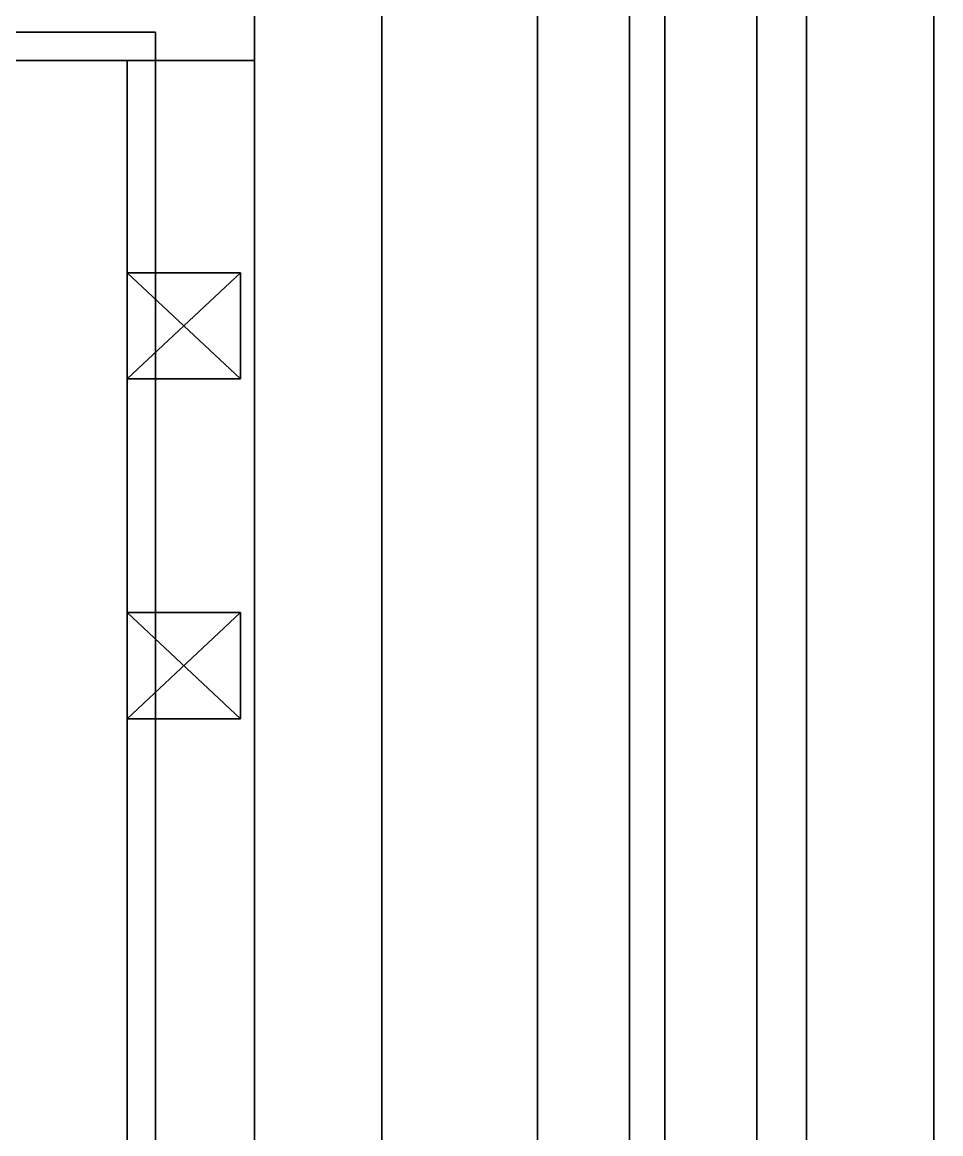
# Model space of a CAD drawing. Extents: x -100 to 4856, y -100 to 4830.
# Drawn here: x 459.2 to 589, y 4023.4 to 4180.4 of the extents above; entities that cross this region are included whole.
import ezdxf

# ---------------------------------------------------------------- set-up
doc = ezdxf.new("R2010")
doc.units = 0
for name, color, linetype in [('LAYER0', 7, 'CONTINUOUS'), ('LAYER151', 7, 'CONTINUOUS'), ('LAYER155', 7, 'CONTINUOUS'), ('LAYER160', 7, 'CONTINUOUS'), ('LAYER172', 7, 'CONTINUOUS'), ('LAYER174', 7, 'CONTINUOUS'), ('LAYER272', 7, 'CONTINUOUS'), ('LAYER286', 7, 'CONTINUOUS'), ('LAYER300', 7, 'CONTINUOUS'), ('LAYER404', 9, 'CONTINUOUS'), ('LAYER639', 9, 'CONTINUOUS'), ('LAYER647', 7, 'CONTINUOUS'), ('LAYER649', 7, 'CONTINUOUS'), ('LAYER650', 253, 'CONTINUOUS'), ('LAYER652', 253, 'CONTINUOUS'), ('LAYER655', 7, 'CONTINUOUS'), ('LAYER659', 7, 'CONTINUOUS'), ('LAYER672', 7, 'CONTINUOUS'), ('LAYER674', 7, 'CONTINUOUS'), ('LAYER675', 253, 'CONTINUOUS'), ('LAYER677', 253, 'CONTINUOUS'), ('LAYER680', 7, 'CONTINUOUS'), ('LAYER684', 7, 'CONTINUOUS'), ('LAYER699', 9, 'CONTINUOUS')]:
    doc.layers.add(name, color=color, linetype=linetype)

msp = doc.modelspace()

# ---------------------------------------------------------------- linework, layer by layer
at = {"layer": 'LAYER0', "invisible_edges": 1}
for points in [[(4856, 4830, -5), (-100, -100, -5), (-100, 4830, -5), (4856, 4830, -5)], [(-100, -100, -5), (4856, 4830, -5), (4856, -100, -5), (-100, -100, -5)], [(4856, -100), (-100, 4830), (-100, -100), (4856, -100)], [(-100, 4830), (4856, -100), (4856, 4830), (-100, 4830)]]:
    msp.add_3dface(points, dxfattribs=at)
at = {"layer": 'LAYER151', "invisible_edges": 1}
for points in [[(20, 4242, 80), (570, 3852, 80), (20, 3852, 80), (20, 4242, 80)], [(570, 3852, 80), (20, 4242, 80), (570, 4242, 80), (570, 3852, 80)], [(570, 4242, 98), (20, 3852, 98), (570, 3852, 98), (570, 4242, 98)], [(20, 3852, 98), (570, 4242, 98), (20, 4242, 98), (20, 3852, 98)], [(570, 4242, 98), (570, 3852, 80), (570, 4242, 80), (570, 4242, 98)], [(570, 3852, 80), (570, 4242, 98), (570, 3852, 98), (570, 3852, 80)]]:
    msp.add_3dface(points, dxfattribs=at)
at = {"layer": 'LAYER155', "invisible_edges": 1}
for points in [[(532, 4242, 80), (532, 3852), (532, 3852, 80), (532, 4242, 80)], [(532, 3852), (532, 4242, 80), (532, 4242), (532, 3852)], [(550, 4242), (532, 3852), (532, 4242), (550, 4242)], [(532, 3852), (550, 4242), (550, 3852), (532, 3852)], [(550, 3852, 80), (532, 4242, 80), (532, 3852, 80), (550, 3852, 80)], [(532, 4242, 80), (550, 3852, 80), (550, 4242, 80), (532, 4242, 80)], [(550, 4242), (550, 3852, 80), (550, 3852), (550, 4242)], [(550, 3852, 80), (550, 4242), (550, 4242, 80), (550, 3852, 80)]]:
    msp.add_3dface(points, dxfattribs=at)
at = {"layer": 'LAYER160', "invisible_edges": 1}
for points in [[(20, 3852, 2539), (570, 4242, 2539), (20, 4242, 2539), (20, 3852, 2539)], [(570, 4242, 2539), (20, 3852, 2539), (570, 3852, 2539), (570, 4242, 2539)], [(570, 3852, 2521), (20, 4242, 2521), (570, 4242, 2521), (570, 3852, 2521)], [(20, 4242, 2521), (570, 3852, 2521), (20, 3852, 2521), (20, 4242, 2521)], [(570, 3852, 2521), (570, 4242, 2539), (570, 3852, 2539), (570, 3852, 2521)], [(570, 4242, 2539), (570, 3852, 2521), (570, 4242, 2521), (570, 4242, 2539)]]:
    msp.add_3dface(points, dxfattribs=at)
at = {"layer": 'LAYER172', "invisible_edges": 1}
for points in [[(44.6, 3852, 1984), (510, 4242, 1984), (44.6, 4242, 1984), (44.6, 3852, 1984)], [(510, 4242, 1984), (44.6, 3852, 1984), (510, 3852, 1984), (510, 4242, 1984)], [(510, 3852, 1966), (44.6, 4242, 1966), (510, 4242, 1966), (510, 3852, 1966)], [(44.6, 4242, 1966), (510, 3852, 1966), (44.6, 3852, 1966), (44.6, 4242, 1966)], [(510, 3852, 1966), (510, 4242, 1984), (510, 3852, 1984), (510, 3852, 1966)], [(510, 4242, 1984), (510, 3852, 1966), (510, 4242, 1966), (510, 4242, 1984)]]:
    msp.add_3dface(points, dxfattribs=at)
at = {"layer": 'LAYER174', "invisible_edges": 1}
for points in [[(44.6, 3852, 866), (510, 4242, 866), (44.6, 4242, 866), (44.6, 3852, 866)], [(510, 4242, 866), (44.6, 3852, 866), (510, 3852, 866), (510, 4242, 866)], [(510, 3852, 848), (44.6, 4242, 848), (510, 4242, 848), (510, 3852, 848)], [(44.6, 4242, 848), (510, 3852, 848), (44.6, 3852, 848), (44.6, 4242, 848)], [(510, 3852, 848), (510, 4242, 866), (510, 3852, 866), (510, 3852, 848)], [(510, 4242, 866), (510, 3852, 848), (510, 4242, 848), (510, 4242, 866)]]:
    msp.add_3dface(points, dxfattribs=at)
at = {"layer": 'LAYER272', "invisible_edges": 1}
for points in [[(44.6, 3852, 482), (510, 4242, 482), (44.6, 4242, 482), (44.6, 3852, 482)], [(510, 4242, 482), (44.6, 3852, 482), (510, 3852, 482), (510, 4242, 482)], [(510, 3852, 464), (44.6, 4242, 464), (510, 4242, 464), (510, 3852, 464)], [(44.6, 4242, 464), (510, 3852, 464), (44.6, 3852, 464), (44.6, 4242, 464)], [(510, 3852, 464), (510, 4242, 482), (510, 3852, 482), (510, 3852, 464)], [(510, 4242, 482), (510, 3852, 464), (510, 4242, 464), (510, 4242, 482)]]:
    msp.add_3dface(points, dxfattribs=at)
at = {"layer": 'LAYER286', "invisible_edges": 1}
for points in [[(44.6, 3852, 1240), (510, 4242, 1240), (44.6, 4242, 1240), (44.6, 3852, 1240)], [(510, 4242, 1240), (44.6, 3852, 1240), (510, 3852, 1240), (510, 4242, 1240)], [(510, 3852, 1222), (44.6, 4242, 1222), (510, 4242, 1222), (510, 3852, 1222)], [(44.6, 4242, 1222), (510, 3852, 1222), (44.6, 3852, 1222), (44.6, 4242, 1222)], [(510, 3852, 1222), (510, 4242, 1240), (510, 3852, 1240), (510, 3852, 1222)], [(510, 4242, 1240), (510, 3852, 1222), (510, 4242, 1222), (510, 4242, 1240)]]:
    msp.add_3dface(points, dxfattribs=at)
at = {"layer": 'LAYER300', "invisible_edges": 1}
for points in [[(44.6, 3852, 1612), (510, 4242, 1612), (44.6, 4242, 1612), (44.6, 3852, 1612)], [(510, 4242, 1612), (44.6, 3852, 1612), (510, 3852, 1612), (510, 4242, 1612)], [(510, 3852, 1594), (44.6, 4242, 1594), (510, 4242, 1594), (510, 3852, 1594)], [(44.6, 4242, 1594), (510, 3852, 1594), (44.6, 3852, 1594), (44.6, 4242, 1594)], [(510, 3852, 1594), (510, 4242, 1612), (510, 3852, 1612), (510, 3852, 1594)], [(510, 4242, 1612), (510, 3852, 1594), (510, 4242, 1594), (510, 4242, 1612)]]:
    msp.add_3dface(points, dxfattribs=at)
at = {"layer": 'LAYER404', "invisible_edges": 1}
for points in [[(570, 3844.5, 2537), (570, 4258, 83), (570, 3844.5, 83), (570, 3844.5, 2537)], [(570, 4258, 83), (570, 3844.5, 2537), (570, 4258, 2537), (570, 4258, 83)], [(588, 3844.5, 83), (570, 4258, 83), (588, 4258, 83), (588, 3844.5, 83)], [(570, 4258, 83), (588, 3844.5, 83), (570, 3844.5, 83), (570, 4258, 83)], [(570, 3844.5, 2537), (588, 4258, 2537), (570, 4258, 2537), (570, 3844.5, 2537)], [(588, 4258, 2537), (570, 3844.5, 2537), (588, 3844.5, 2537), (588, 4258, 2537)], [(588, 4258, 2537), (588, 3844.5, 83), (588, 4258, 83), (588, 4258, 2537)], [(588, 3844.5, 83), (588, 4258, 2537), (588, 3844.5, 2537), (588, 3844.5, 83)]]:
    msp.add_3dface(points, dxfattribs=at)
at = {"layer": 'LAYER639', "invisible_edges": 1}
for points in [[(545, 4660, 2640), (545, 3045, 2540), (545, 3045, 2640), (545, 4660, 2640)], [(545, 3045, 2540), (545, 4660, 2640), (545, 4660, 2540), (545, 3045, 2540)], [(563, 4660, 2540), (545, 3045, 2540), (545, 4660, 2540), (563, 4660, 2540)], [(545, 3045, 2540), (563, 4660, 2540), (563, 3045, 2540), (545, 3045, 2540)], [(563, 3045, 2640), (545, 4660, 2640), (545, 3045, 2640), (563, 3045, 2640)], [(545, 4660, 2640), (563, 3045, 2640), (563, 4660, 2640), (545, 4660, 2640)], [(563, 4660, 2540), (563, 3045, 2640), (563, 3045, 2540), (563, 4660, 2540)], [(563, 3045, 2640), (563, 4660, 2540), (563, 4660, 2640), (563, 3045, 2640)]]:
    msp.add_3dface(points, dxfattribs=at)
at = {"layer": 'LAYER647', "invisible_edges": 1}
for points in [[(492, 3890, 638.5), (492, 4204, 485), (492, 3890, 485), (492, 3890, 638.5)], [(492, 4204, 485), (492, 3890, 638.5), (492, 4204, 638.5), (492, 4204, 485)], [(510, 3890, 485), (492, 4204, 485), (510, 4204, 485), (510, 3890, 485)], [(492, 4204, 485), (510, 3890, 485), (492, 3890, 485), (492, 4204, 485)], [(492, 3890, 638.5), (510, 4204, 638.5), (492, 4204, 638.5), (492, 3890, 638.5)], [(510, 4204, 638.5), (492, 3890, 638.5), (510, 3890, 638.5), (510, 4204, 638.5)], [(510, 4204, 638.5), (510, 3890, 485), (510, 4204, 485), (510, 4204, 638.5)], [(510, 3890, 485), (510, 4204, 638.5), (510, 3890, 638.5), (510, 3890, 485)]]:
    msp.add_3dface(points, dxfattribs=at)
at = {"layer": 'LAYER649', "invisible_edges": 1}
for points in [[(474, 4175, 616.5), (492, 4175, 492), (474, 4175, 492), (474, 4175, 616.5)], [(492, 4175, 492), (474, 4175, 616.5), (492, 4175, 616.5), (492, 4175, 492)], [(474, 3919, 492), (492, 4175, 492), (492, 3919, 492), (474, 3919, 492)], [(492, 4175, 492), (474, 3919, 492), (474, 4175, 492), (492, 4175, 492)], [(474, 4175, 616.5), (492, 3919, 616.5), (492, 4175, 616.5), (474, 4175, 616.5)], [(492, 3919, 616.5), (474, 4175, 616.5), (474, 3919, 616.5), (492, 3919, 616.5)], [(474, 3919, 492), (474, 4175, 616.5), (474, 4175, 492), (474, 3919, 492)], [(474, 4175, 616.5), (474, 3919, 492), (474, 3919, 616.5), (474, 4175, 616.5)], [(492, 3919, 616.5), (492, 4175, 492), (492, 4175, 616.5), (492, 3919, 616.5)], [(492, 4175, 492), (492, 3919, 616.5), (492, 3919, 492), (492, 4175, 492)]]:
    msp.add_3dface(points, dxfattribs=at)
at = {"layer": 'LAYER650'}
for points in [[(490, 4145, 539.25), (490, 4130, 539.25), (474, 4145, 539.25), (490, 4145, 539.25)], [(474, 4145, 539.25), (490, 4130, 539.25), (474, 4130, 539.25), (474, 4145, 539.25)], [(474, 4145, 539.25), (474, 4130, 539.25), (474, 4145, 554.25), (474, 4145, 539.25)], [(474, 4145, 554.25), (474, 4130, 539.25), (474, 4130, 554.25), (474, 4145, 554.25)], [(474, 4145, 554.25), (474, 4130, 554.25), (490, 4145, 554.25), (474, 4145, 554.25)], [(490, 4145, 554.25), (474, 4130, 554.25), (490, 4130, 554.25), (490, 4145, 554.25)], [(474, 4145, 539.25), (474, 4145, 554.25), (490, 4145, 539.25), (474, 4145, 539.25)], [(490, 4145, 539.25), (474, 4145, 554.25), (490, 4145, 554.25), (490, 4145, 539.25)], [(490, 4145, 539.25), (490, 4145, 554.25), (490, 4130, 539.25), (490, 4145, 539.25)], [(490, 4130, 539.25), (490, 4145, 554.25), (490, 4130, 554.25), (490, 4130, 539.25)], [(490, 4130, 539.25), (490, 4130, 554.25), (474, 4130, 539.25), (490, 4130, 539.25)], [(474, 4130, 539.25), (490, 4130, 554.25), (474, 4130, 554.25), (474, 4130, 539.25)]]:
    msp.add_3dface(points, dxfattribs=at)
at = {"layer": 'LAYER652'}
for points in [[(490, 4097, 539.25), (490, 4082, 539.25), (474, 4097, 539.25), (490, 4097, 539.25)], [(474, 4097, 539.25), (490, 4082, 539.25), (474, 4082, 539.25), (474, 4097, 539.25)], [(474, 4097, 539.25), (474, 4082, 539.25), (474, 4097, 554.25), (474, 4097, 539.25)], [(474, 4097, 554.25), (474, 4082, 539.25), (474, 4082, 554.25), (474, 4097, 554.25)], [(474, 4097, 554.25), (474, 4082, 554.25), (490, 4097, 554.25), (474, 4097, 554.25)], [(490, 4097, 554.25), (474, 4082, 554.25), (490, 4082, 554.25), (490, 4097, 554.25)], [(474, 4097, 539.25), (474, 4097, 554.25), (490, 4097, 539.25), (474, 4097, 539.25)], [(490, 4097, 539.25), (474, 4097, 554.25), (490, 4097, 554.25), (490, 4097, 539.25)], [(490, 4097, 539.25), (490, 4097, 554.25), (490, 4082, 539.25), (490, 4097, 539.25)], [(490, 4082, 539.25), (490, 4097, 554.25), (490, 4082, 554.25), (490, 4082, 539.25)], [(490, 4082, 539.25), (490, 4082, 554.25), (474, 4082, 539.25), (490, 4082, 539.25)], [(474, 4082, 539.25), (490, 4082, 554.25), (474, 4082, 554.25), (474, 4082, 539.25)]]:
    msp.add_3dface(points, dxfattribs=at)
at = {"layer": 'LAYER655', "invisible_edges": 1}
for points in [[(492, 4175, 492), (92, 4193, 492), (492, 4193, 492), (492, 4175, 492)], [(92, 4193, 492), (492, 4175, 492), (92, 4175, 492), (92, 4193, 492)], [(92, 4175, 616.5), (492, 4193, 616.5), (92, 4193, 616.5), (92, 4175, 616.5)], [(492, 4193, 616.5), (92, 4175, 616.5), (492, 4175, 616.5), (492, 4193, 616.5)], [(492, 4193, 616.5), (492, 4175, 492), (492, 4193, 492), (492, 4193, 616.5)], [(492, 4175, 492), (492, 4193, 616.5), (492, 4175, 616.5), (492, 4175, 492)], [(492, 4175, 492), (92, 4175, 616.5), (92, 4175, 492), (492, 4175, 492)], [(92, 4175, 616.5), (492, 4175, 492), (492, 4175, 616.5), (92, 4175, 616.5)]]:
    msp.add_3dface(points, dxfattribs=at)
at = {"layer": 'LAYER659', "invisible_edges": 1}
for points in [[(106, 4179, 505.5), (478, 3915, 505.5), (106, 3915, 505.5), (106, 4179, 505.5)], [(478, 3915, 505.5), (106, 4179, 505.5), (478, 4179, 505.5), (478, 3915, 505.5)], [(106, 4179, 505.5), (478, 4179, 511.5), (478, 4179, 505.5), (106, 4179, 505.5)], [(478, 4179, 511.5), (106, 4179, 505.5), (106, 4179, 511.5), (478, 4179, 511.5)], [(478, 4179, 511.5), (106, 3915, 511.5), (478, 3915, 511.5), (478, 4179, 511.5)], [(106, 3915, 511.5), (478, 4179, 511.5), (106, 4179, 511.5), (106, 3915, 511.5)], [(478, 4179, 511.5), (478, 3915, 505.5), (478, 4179, 505.5), (478, 4179, 511.5)], [(478, 3915, 505.5), (478, 4179, 511.5), (478, 3915, 511.5), (478, 3915, 505.5)]]:
    msp.add_3dface(points, dxfattribs=at)
at = {"layer": 'LAYER672', "invisible_edges": 1}
for points in [[(492, 3890, 820), (492, 4204, 666.5), (492, 3890, 666.5), (492, 3890, 820)], [(492, 4204, 666.5), (492, 3890, 820), (492, 4204, 820), (492, 4204, 666.5)], [(510, 3890, 666.5), (492, 4204, 666.5), (510, 4204, 666.5), (510, 3890, 666.5)], [(492, 4204, 666.5), (510, 3890, 666.5), (492, 3890, 666.5), (492, 4204, 666.5)], [(492, 3890, 820), (510, 4204, 820), (492, 4204, 820), (492, 3890, 820)], [(510, 4204, 820), (492, 3890, 820), (510, 3890, 820), (510, 4204, 820)], [(510, 4204, 820), (510, 3890, 666.5), (510, 4204, 666.5), (510, 4204, 820)], [(510, 3890, 666.5), (510, 4204, 820), (510, 3890, 820), (510, 3890, 666.5)]]:
    msp.add_3dface(points, dxfattribs=at)
at = {"layer": 'LAYER674', "invisible_edges": 1}
for points in [[(474, 4175, 798), (492, 4175, 673.5), (474, 4175, 673.5), (474, 4175, 798)], [(492, 4175, 673.5), (474, 4175, 798), (492, 4175, 798), (492, 4175, 673.5)], [(474, 3919, 673.5), (492, 4175, 673.5), (492, 3919, 673.5), (474, 3919, 673.5)], [(492, 4175, 673.5), (474, 3919, 673.5), (474, 4175, 673.5), (492, 4175, 673.5)], [(474, 4175, 798), (492, 3919, 798), (492, 4175, 798), (474, 4175, 798)], [(492, 3919, 798), (474, 4175, 798), (474, 3919, 798), (492, 3919, 798)], [(474, 3919, 673.5), (474, 4175, 798), (474, 4175, 673.5), (474, 3919, 673.5)], [(474, 4175, 798), (474, 3919, 673.5), (474, 3919, 798), (474, 4175, 798)], [(492, 3919, 798), (492, 4175, 673.5), (492, 4175, 798), (492, 3919, 798)], [(492, 4175, 673.5), (492, 3919, 798), (492, 3919, 673.5), (492, 4175, 673.5)]]:
    msp.add_3dface(points, dxfattribs=at)
at = {"layer": 'LAYER675'}
for points in [[(490, 4145, 720.75), (490, 4130, 720.75), (474, 4145, 720.75), (490, 4145, 720.75)], [(474, 4145, 720.75), (490, 4130, 720.75), (474, 4130, 720.75), (474, 4145, 720.75)], [(474, 4145, 720.75), (474, 4130, 720.75), (474, 4145, 735.75), (474, 4145, 720.75)], [(474, 4145, 735.75), (474, 4130, 720.75), (474, 4130, 735.75), (474, 4145, 735.75)], [(474, 4145, 735.75), (474, 4130, 735.75), (490, 4145, 735.75), (474, 4145, 735.75)], [(490, 4145, 735.75), (474, 4130, 735.75), (490, 4130, 735.75), (490, 4145, 735.75)], [(474, 4145, 720.75), (474, 4145, 735.75), (490, 4145, 720.75), (474, 4145, 720.75)], [(490, 4145, 720.75), (474, 4145, 735.75), (490, 4145, 735.75), (490, 4145, 720.75)], [(490, 4145, 720.75), (490, 4145, 735.75), (490, 4130, 720.75), (490, 4145, 720.75)], [(490, 4130, 720.75), (490, 4145, 735.75), (490, 4130, 735.75), (490, 4130, 720.75)], [(490, 4130, 720.75), (490, 4130, 735.75), (474, 4130, 720.75), (490, 4130, 720.75)], [(474, 4130, 720.75), (490, 4130, 735.75), (474, 4130, 735.75), (474, 4130, 720.75)]]:
    msp.add_3dface(points, dxfattribs=at)
at = {"layer": 'LAYER677'}
for points in [[(490, 4097, 720.75), (490, 4082, 720.75), (474, 4097, 720.75), (490, 4097, 720.75)], [(474, 4097, 720.75), (490, 4082, 720.75), (474, 4082, 720.75), (474, 4097, 720.75)], [(474, 4097, 720.75), (474, 4082, 720.75), (474, 4097, 735.75), (474, 4097, 720.75)], [(474, 4097, 735.75), (474, 4082, 720.75), (474, 4082, 735.75), (474, 4097, 735.75)], [(474, 4097, 735.75), (474, 4082, 735.75), (490, 4097, 735.75), (474, 4097, 735.75)], [(490, 4097, 735.75), (474, 4082, 735.75), (490, 4082, 735.75), (490, 4097, 735.75)], [(474, 4097, 720.75), (474, 4097, 735.75), (490, 4097, 720.75), (474, 4097, 720.75)], [(490, 4097, 720.75), (474, 4097, 735.75), (490, 4097, 735.75), (490, 4097, 720.75)], [(490, 4097, 720.75), (490, 4097, 735.75), (490, 4082, 720.75), (490, 4097, 720.75)], [(490, 4082, 720.75), (490, 4097, 735.75), (490, 4082, 735.75), (490, 4082, 720.75)], [(490, 4082, 720.75), (490, 4082, 735.75), (474, 4082, 720.75), (490, 4082, 720.75)], [(474, 4082, 720.75), (490, 4082, 735.75), (474, 4082, 735.75), (474, 4082, 720.75)]]:
    msp.add_3dface(points, dxfattribs=at)
at = {"layer": 'LAYER680', "invisible_edges": 1}
for points in [[(492, 4175, 673.5), (92, 4193, 673.5), (492, 4193, 673.5), (492, 4175, 673.5)], [(92, 4193, 673.5), (492, 4175, 673.5), (92, 4175, 673.5), (92, 4193, 673.5)], [(92, 4175, 798), (492, 4193, 798), (92, 4193, 798), (92, 4175, 798)], [(492, 4193, 798), (92, 4175, 798), (492, 4175, 798), (492, 4193, 798)], [(492, 4193, 798), (492, 4175, 673.5), (492, 4193, 673.5), (492, 4193, 798)], [(492, 4175, 673.5), (492, 4193, 798), (492, 4175, 798), (492, 4175, 673.5)], [(492, 4175, 673.5), (92, 4175, 798), (92, 4175, 673.5), (492, 4175, 673.5)], [(92, 4175, 798), (492, 4175, 673.5), (492, 4175, 798), (92, 4175, 798)]]:
    msp.add_3dface(points, dxfattribs=at)
at = {"layer": 'LAYER684', "invisible_edges": 1}
for points in [[(106, 4179, 687), (478, 3915, 687), (106, 3915, 687), (106, 4179, 687)], [(478, 3915, 687), (106, 4179, 687), (478, 4179, 687), (478, 3915, 687)], [(106, 4179, 687), (478, 4179, 693), (478, 4179, 687), (106, 4179, 687)], [(478, 4179, 693), (106, 4179, 687), (106, 4179, 693), (478, 4179, 693)], [(478, 4179, 693), (106, 3915, 693), (478, 3915, 693), (478, 4179, 693)], [(106, 3915, 693), (478, 4179, 693), (106, 4179, 693), (106, 3915, 693)], [(478, 4179, 693), (478, 3915, 687), (478, 4179, 687), (478, 4179, 693)], [(478, 3915, 687), (478, 4179, 693), (478, 3915, 693), (478, 3915, 687)]]:
    msp.add_3dface(points, dxfattribs=at)
at = {"layer": 'LAYER699', "invisible_edges": 1}
for points in [[(570, 4260, 80), (570, 3043), (570, 3043, 80), (570, 4260, 80)], [(570, 3043), (570, 4260, 80), (570, 4260), (570, 3043)], [(588, 4260), (570, 3043), (570, 4260), (588, 4260)], [(570, 3043), (588, 4260), (588, 3043), (570, 3043)], [(588, 3043, 80), (570, 4260, 80), (570, 3043, 80), (588, 3043, 80)], [(570, 4260, 80), (588, 3043, 80), (588, 4260, 80), (570, 4260, 80)], [(588, 4260), (588, 3043, 80), (588, 3043), (588, 4260)], [(588, 3043, 80), (588, 4260), (588, 4260, 80), (588, 3043, 80)]]:
    msp.add_3dface(points, dxfattribs=at)

doc.saveas('drawing.dxf')
